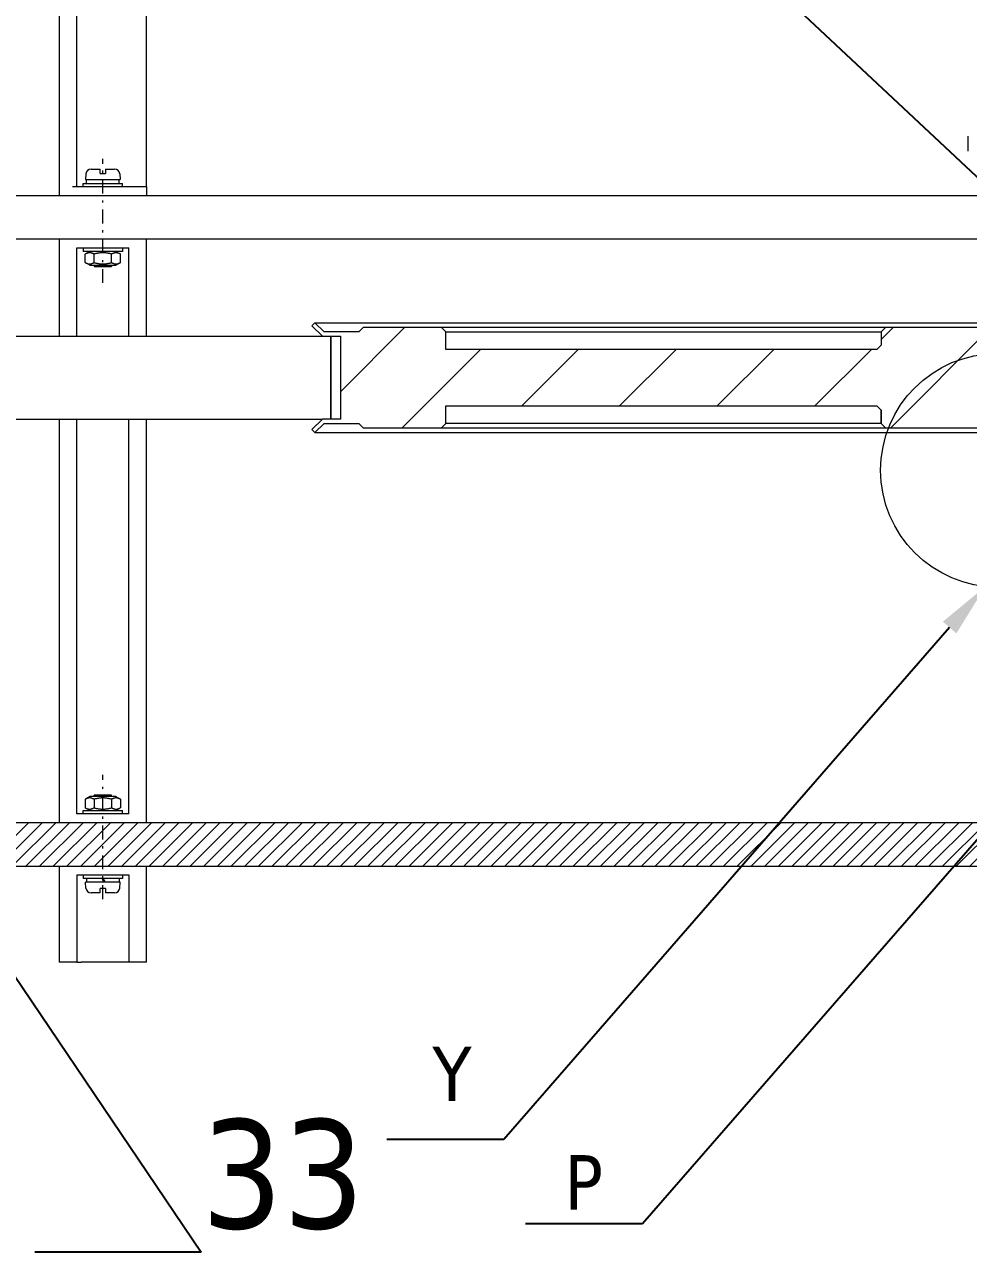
# Model space of a CAD drawing. Header units: millimetres. Extents: x 651 to 8859, y -354 to 894.
# Drawn here: x 2350.5 to 2393.9, y 42.3 to 99.2 of the extents above; entities that cross this region are included whole.
import ezdxf
from ezdxf import colors
from ezdxf.entities.mleader import LeaderData, LeaderLine
from ezdxf.math import Vec2, Vec3

# ---------------------------------------------------------------- set-up
doc = ezdxf.new("R2010")
doc.units = ezdxf.units.MM
doc.linetypes.add('DASHDOT2', pattern=[12.7, 6.35, -3.175, 0, -3.175])
doc.layers.get('0').update_dxf_attribs({"lineweight": 18})
for name, color, linetype, lineweight in [('cienka', 7, 'Continuous', 9), ('Kreskowanie (ISO)', 7, 'Continuous', 9), ('Widoczne (ISO)', 7, 'Continuous', 18), ('Widoczne wąskie (ISO)', 7, 'Continuous', 9)]:
    doc.layers.add(name, color=color, linetype=linetype, lineweight=lineweight)
doc.styles.get("Standard").update_dxf_attribs({"font": 'tahoma.ttf'})

# ---------------------------------------------------------------- blocks, each defined once
blk = doc.blocks.new('*U128')
at = {"layer": 'Widoczne wąskie (ISO)', "color": 0, "linetype": 'DASHDOT2', "ltscale": 0.1, "transparency": 16777216}
blk.add_line((0, -3.58), (0, 2.123), dxfattribs=at)
blk = doc.blocks.new('*U129')
at = {"layer": 'Widoczne wąskie (ISO)', "color": 0, "linetype": 'DASHDOT2', "ltscale": 0.1, "transparency": 16777216}
blk.add_line((0, -3.58), (0, 2.123), dxfattribs=at)
blk = doc.blocks.new('_Dot')
at = {"color": 0, "linetype": 'ByBlock', "lineweight": -2}
blk.add_line((-0.5, 0), (-1, 0), dxfattribs=at)
at = {"color": 0, "linetype": 'ByBlock', "const_width": 0.5}
blk.add_lwpolyline([(-0.25, 0, 1), (0.25, 0, 1)], format="xyb", close=True, dxfattribs=at)

msp = doc.modelspace()

# ---------------------------------------------------------------- hatches: boundary and pattern name
at = {"layer": 'Kreskowanie (ISO)'}
h = msp.add_hatch(dxfattribs=at)
h.set_pattern_fill('ANSI31', color=256, scale=25.4, style=0)
h.set_pattern_definition([(45, (1761.6154, -521.0996), (-2.245064, 2.245064), [])])
h.paths.add_polyline_path([(2365.032, 81.061), (2364.199, 81.061), (2363.716, 80.578), (2363.858, 80.436), (2364.282, 80.861), (2365.876, 80.861), (2366.076, 80.661), (2369.676, 80.661), (2369.876, 80.861), (2369.876, 81.661), (2389.676, 81.661), (2389.876, 81.461), (2389.876, 80.861), (2390.076, 80.661), (2395.481, 80.661), (2395.876, 80.661), (2395.876, 85.221), (2395.876, 85.261), (2395.836, 85.261), (2395.716, 85.261), (2390.076, 85.261), (2389.876, 85.061), (2389.876, 84.461), (2389.676, 84.261), (2369.876, 84.261), (2369.876, 85.061), (2369.676, 85.261), (2366.076, 85.261), (2365.876, 85.061), (2364.282, 85.061), (2363.858, 85.485), (2363.716, 85.343), (2364.199, 84.861), (2365.032, 84.861)])
h = msp.add_hatch(dxfattribs=at)
h.set_pattern_fill('ANSI31', color=256, scale=0.14, style=0)
h.paths.add_polyline_path([(2322.588, 60.521), (2324.112, 60.521), (2436.112, 60.521), (2437.636, 60.521), (2437.636, 60.521), (2437.636, 62.521), (2437.636, 62.521), (2436.112, 62.521), (2334.712, 62.521), (2333.712, 62.521), (2333.312, 62.521), (2328.512, 62.521), (2328.312, 62.521), (2324.112, 62.521), (2322.588, 62.521)])

# ---------------------------------------------------------------- linework, layer by layer
at = {"layer": 'Widoczne (ISO)'}
for p, q in [((2352.109, 105.081), (2352.109, 91.321)), ((2352.909, 91.721), (2352.909, 104.681)), ((2356.109, 91.721), (2356.109, 104.681)), ((2393.875, 93.359), (2393.875, 94.059)), ((2353.332, 92.322), (2353.309, 92.061)), ((2353.571, 92.541), (2353.989, 92.541)), ((2353.989, 92.341), (2353.989, 92.541)), ((2353.989, 92.341), (2354.229, 92.341)), ((2354.229, 92.541), (2354.229, 92.341)), ((2354.229, 92.541), (2354.647, 92.541)), ((2354.886, 92.322), (2354.909, 92.061)), ((2356.109, 91.721), (2352.709, 91.721)), ((2353.209, 91.881), (2355.009, 91.881)), ((2353.209, 91.721), (2353.209, 91.881)), ((2353.309, 92.061), (2354.909, 92.061)), ((2353.354, 91.881), (2353.354, 92.061)), ((2354.864, 91.881), (2354.864, 92.061)), ((2355.009, 91.721), (2355.009, 91.881)), ((2356.109, 91.721), (2356.109, 91.321)), ((2332.312, 91.321), (2395.676, 91.321)), ((2395.676, 89.321), (2332.312, 89.321)), ((2352.109, 89.321), (2352.109, 84.861)), ((2356.109, 84.861), (2356.109, 89.321)), ((2352.909, 84.861), (2352.909, 88.921)), ((2352.909, 88.921), (2355.309, 88.921)), ((2353.209, 88.921), (2353.209, 88.761)), ((2355.009, 88.761), (2353.209, 88.761)), ((2353.519, 88.761), (2353.301, 88.635)), ((2354.699, 88.761), (2354.917, 88.635)), ((2355.009, 88.921), (2355.009, 88.761)), ((2355.309, 84.861), (2355.309, 88.921)), ((2353.301, 88.247), (2353.301, 88.635)), ((2353.519, 88.121), (2353.301, 88.247)), ((2353.519, 88.121), (2354.699, 88.121)), ((2353.705, 88.247), (2353.705, 88.635)), ((2353.709, 88.121), (2353.709, 88.061)), ((2354.509, 88.121), (2354.509, 88.061)), ((2354.513, 88.247), (2354.513, 88.635)), ((2354.699, 88.121), (2354.917, 88.247)), ((2354.917, 88.247), (2354.917, 88.635)), ((2353.709, 88.061), (2354.509, 88.061)), ((2363.858, 85.485), (2363.716, 85.343)), ((2363.858, 85.485), (2363.716, 85.343)), ((2363.716, 85.343), (2364.199, 84.861)), ((2364.199, 84.861), (2363.716, 85.343)), ((2364.282, 85.061), (2363.858, 85.485)), ((2363.858, 85.485), (2395.676, 85.485)), ((2366.076, 85.261), (2365.876, 85.061)), ((2366.076, 85.261), (2365.876, 85.061)), ((2369.676, 85.261), (2366.076, 85.261)), ((2369.876, 85.061), (2369.676, 85.261)), ((2390.076, 85.261), (2369.676, 85.261)), ((2390.076, 85.261), (2389.876, 85.061)), ((2390.076, 85.261), (2389.876, 85.061)), ((2395.876, 85.261), (2390.076, 85.261)), ((2336.656, 84.861), (2364.199, 84.861)), ((2364.199, 84.861), (2365.032, 84.861)), ((2365.876, 85.061), (2364.282, 85.061)), ((2364.582, 84.861), (2364.582, 81.061)), ((2364.582, 81.061), (2364.582, 84.861)), ((2365.032, 84.861), (2365.032, 81.061)), ((2369.876, 84.261), (2369.876, 85.061)), ((2369.876, 85.061), (2389.876, 85.061)), ((2389.876, 85.061), (2389.876, 84.461)), ((2389.876, 85.061), (2389.876, 84.461)), ((2389.676, 84.261), (2369.876, 84.261)), ((2389.876, 84.461), (2389.676, 84.261)), ((2389.876, 84.461), (2389.676, 84.261)), ((2369.876, 80.861), (2369.876, 81.661)), ((2369.876, 81.661), (2389.676, 81.661)), ((2389.676, 81.661), (2389.876, 81.461)), ((2389.876, 81.461), (2389.676, 81.661)), ((2389.876, 81.461), (2389.876, 80.861)), ((2389.876, 80.861), (2389.876, 81.461)), ((2336.656, 81.061), (2364.199, 81.061)), ((2352.109, 81.061), (2352.109, 62.521)), ((2352.909, 62.921), (2352.909, 81.061)), ((2355.309, 62.921), (2355.309, 81.061)), ((2356.109, 62.521), (2356.109, 81.061)), ((2364.199, 81.061), (2363.716, 80.578)), ((2364.199, 81.061), (2363.716, 80.578)), ((2363.858, 80.436), (2364.282, 80.861)), ((2365.032, 81.061), (2364.199, 81.061)), ((2364.282, 80.861), (2365.876, 80.861)), ((2365.876, 80.861), (2366.076, 80.661)), ((2366.076, 80.661), (2365.876, 80.861)), ((2369.676, 80.661), (2369.876, 80.861)), ((2389.876, 80.861), (2369.876, 80.861)), ((2389.876, 80.861), (2390.076, 80.661)), ((2390.076, 80.661), (2389.876, 80.861)), ((2363.716, 80.578), (2363.858, 80.436)), ((2363.858, 80.436), (2363.716, 80.578)), ((2363.858, 80.436), (2395.876, 80.436)), ((2366.076, 80.661), (2369.676, 80.661)), ((2369.676, 80.661), (2390.076, 80.661)), ((2390.076, 80.661), (2395.481, 80.661)), ((2353.519, 63.721), (2353.301, 63.595)), ((2354.699, 63.721), (2353.519, 63.721)), ((2354.509, 63.781), (2353.709, 63.781)), ((2353.709, 63.721), (2353.709, 63.781)), ((2354.509, 63.721), (2354.509, 63.781)), ((2354.699, 63.721), (2354.917, 63.595)), ((2353.301, 63.595), (2353.301, 63.207)), ((2353.519, 63.081), (2353.301, 63.207)), ((2353.705, 63.595), (2353.705, 63.207)), ((2354.513, 63.595), (2354.513, 63.207)), ((2354.699, 63.081), (2354.917, 63.207)), ((2354.917, 63.595), (2354.917, 63.207)), ((2355.309, 62.921), (2352.909, 62.921)), ((2353.209, 63.081), (2355.009, 63.081)), ((2353.209, 62.921), (2353.209, 63.081)), ((2355.009, 62.921), (2355.009, 63.081)), ((2437.712, 62.521), (2322.512, 62.521)), ((2322.512, 60.521), (2437.712, 60.521)), ((2352.109, 60.521), (2352.109, 56.121)), ((2356.109, 56.121), (2356.109, 60.521)), ((2352.909, 60.121), (2352.909, 56.121)), ((2352.909, 60.121), (2355.309, 60.121)), ((2353.209, 60.121), (2353.209, 59.961)), ((2355.009, 59.961), (2353.209, 59.961)), ((2354.909, 59.781), (2353.309, 59.781)), ((2353.332, 59.52), (2353.309, 59.781)), ((2353.354, 59.961), (2353.354, 59.781)), ((2354.073, 59.961), (2354.139, 59.781)), ((2354.211, 59.781), (2354.145, 59.961)), ((2354.864, 59.961), (2354.864, 59.781)), ((2354.886, 59.52), (2354.909, 59.781)), ((2355.009, 60.121), (2355.009, 59.961)), ((2355.309, 60.121), (2355.309, 56.121)), ((2353.989, 59.301), (2353.571, 59.301)), ((2353.989, 59.301), (2353.989, 59.501)), ((2354.229, 59.501), (2353.989, 59.501)), ((2354.229, 59.501), (2354.229, 59.301)), ((2354.647, 59.301), (2354.229, 59.301)), ((2352.309, 56.121), (2352.109, 56.121)), ((2352.909, 56.121), (2352.309, 56.121)), ((2352.909, 56.121), (2353.109, 56.121)), ((2355.309, 56.121), (2353.109, 56.121)), ((2355.909, 56.121), (2355.309, 56.121)), ((2356.109, 56.121), (2355.909, 56.121))]:
    msp.add_line(p, q, dxfattribs=at)
for centre, start, end in [((2353.571, 92.301), 90, 175), ((2354.647, 92.301), 5, 90), ((2353.571, 59.541), 185, 270), ((2354.647, 59.541), 270, 355)]:
    msp.add_arc(centre, 0.24, start, end, dxfattribs=at)
for points in [[(2353.705, 88.635), (2353.503, 88.751), (2353.301, 88.635)], [(2354.513, 88.635), (2354.109, 88.751), (2353.705, 88.635)], [(2354.917, 88.635), (2354.715, 88.751), (2354.513, 88.635)], [(2353.301, 88.247), (2353.503, 88.13), (2353.705, 88.247)], [(2353.705, 88.247), (2354.109, 88.13), (2354.513, 88.247)], [(2354.513, 88.247), (2354.715, 88.13), (2354.917, 88.247)], [(2353.705, 63.595), (2353.503, 63.711), (2353.301, 63.595)], [(2353.301, 63.207), (2353.503, 63.09), (2353.705, 63.207)], [(2354.513, 63.595), (2354.109, 63.711), (2353.705, 63.595)], [(2353.705, 63.207), (2354.109, 63.09), (2354.513, 63.207)], [(2354.917, 63.595), (2354.715, 63.711), (2354.513, 63.595)], [(2354.513, 63.207), (2354.715, 63.09), (2354.917, 63.207)]]:
    msp.add_rational_spline(points, [1, 1.15470053838, 1], degree=2, dxfattribs=at)
at = {"layer": 'Widoczne wąskie (ISO)'}
for p, q in [((2353.793, 88.121), (2353.793, 88.061)), ((2354.425, 88.061), (2354.425, 88.121)), ((2353.793, 63.781), (2353.793, 63.721)), ((2354.425, 63.721), (2354.425, 63.781))]:
    msp.add_line(p, q, dxfattribs=at)
msp.add_circle((2395.215, 78.707), 5.365, dxfattribs=at)

# ---------------------------------------------------------------- block references
at = {"layer": 'Widoczne wąskie (ISO)', "linetype": 'DASHDOT2', "ltscale": 0.1}
for name, p in [('*U128', (2354.109, 90.889)), ('*U129', (2354.109, 62.592))]:
    msp.add_blockref(name, p, dxfattribs=at)

# ---------------------------------------------------------------- texts
at = {"layer": 'cienka', "char_height": 2.5, "attachment_point": 5}
for s, insert in [('Y', (2370.153, 50.98)), ('P', (2376.201, 46))]:
    msp.add_mtext_dynamic_manual_height_columns(s, width=4.57131, gutter_width=12.5, heights=[0], dxfattribs=dict(at, insert=insert))

# ---------------------------------------------------------------- leaders
at = {"layer": 'cienka'}
ml = msp.add_multileader_mtext('Standard', dxfattribs=at)
ml.set_content('3', color=256)
ml.set_leader_properties()
ml.set_arrow_properties(name='DOT')
ml.build(insert=Vec2(0, 0))
ml.multileader.update_dxf_attribs({"has_dogleg": 0, "text_left_attachment_type": 5, "text_right_attachment_type": 6, "text_top_attachment_type": 10, "dogleg_length": 0, "arrow_head_size": 1})
ctx = ml.context
ctx.base_point, ctx.char_height, ctx.arrow_head_size, ctx.landing_gap_size, ctx.plane_origin = Vec3(2368.616, 113.27), 5, 1, 0, Vec3(2381.382, 139.596)
ctx.left_attachment, ctx.right_attachment, ctx.bottom_attachment, ctx.text_align_type = 5, 6, 10, 2
notes = []
notes.append((ctx, [(0, (1, 1, 0), (2371.655, 113.374), (-1, 0), 0, [(0, [(2396.382, 90.206)], 0, [])])]))
ctx.mtext.insert, ctx.mtext.alignment, ctx.mtext.flow_direction = Vec3(2371.655, 119.374), 3, 5
ml = msp.add_multileader_mtext('Standard', dxfattribs=at)
ml.set_content('33', color=256)
ml.set_leader_properties()
ml.set_arrow_properties(name='DOT')
ml.build(insert=Vec2(0, 0))
ml.multileader.update_dxf_attribs({"has_dogleg": 0, "text_left_attachment_type": 5, "text_right_attachment_type": 6, "text_top_attachment_type": 10, "dogleg_length": 0, "arrow_head_size": 1})
ctx = ml.context
ctx.base_point, ctx.char_height, ctx.arrow_head_size, ctx.landing_gap_size, ctx.plane_origin = Vec3(2358.63, 42.789), 5, 1, 0, Vec3(2388.554, 73.816)
ctx.left_attachment, ctx.right_attachment, ctx.bottom_attachment = 5, 6, 10
notes.append((ctx, [(1, (1, 1, 0), (2358.63, 42.789), (1, 0), 0, [(0, [(2331.512, 82.898)], 0, [])])]))
ctx.mtext.insert, ctx.mtext.flow_direction = Vec3(2358.63, 48.893), 5
ml = msp.add_multileader_mtext('Standard', dxfattribs=at)
ml.set_content('')
ml.set_leader_properties()
ml.build(insert=Vec2(0, 0))
ml.multileader.update_dxf_attribs({"text_left_attachment_type": 6, "text_right_attachment_type": 6, "text_top_attachment_type": 10, "dogleg_length": 13.301, "arrow_head_size": 2.5})
ctx = ml.context
ctx.base_point, ctx.arrow_head_size, ctx.landing_gap_size, ctx.plane_origin = Vec3(2367.159, 47.972), 2.5, 1, Vec3(2385.831, 96.733)
ctx.left_attachment, ctx.right_attachment, ctx.bottom_attachment = 6, 6, 10
notes.append((ctx, [(0, (1, 1, 0), (2372.535, 47.972), (-1, 0), 5.376, [(0, [(2394.663, 73.37)], 0, [])])]))
ctx.mtext, ml.multileader.dxf.content_type = None, 0
ml = msp.add_multileader_mtext('Standard', dxfattribs=at)
ml.set_content('')
ml.set_leader_properties()
ml.build(insert=Vec2(0, 0))
ml.multileader.update_dxf_attribs({"text_left_attachment_type": 6, "text_right_attachment_type": 6, "text_top_attachment_type": 10, "dogleg_length": 13.301, "arrow_head_size": 2.5})
ctx = ml.context
ctx.base_point, ctx.arrow_head_size, ctx.landing_gap_size, ctx.plane_origin = Vec3(2373.524, 44.102), 2.5, 1, Vec3(2392.196, 92.864)
ctx.left_attachment, ctx.right_attachment, ctx.bottom_attachment = 6, 6, 10
notes.append((ctx, [(0, (1, 1, 0), (2378.9, 44.102), (-1, 0), 5.376, [(0, [(2402.858, 71.565)], 0, [])])]))
ctx.mtext, ml.multileader.dxf.content_type = None, 0
for ctx, leaders in notes:
    for number, flags, end, landing, length, lines in leaders:
        leader = LeaderData()
        leader.index, (leader.has_last_leader_line, leader.has_dogleg_vector, leader.attachment_direction) = number, flags
        leader.last_leader_point, leader.dogleg_vector, leader.dogleg_length = Vec3(end), Vec3(landing), length
        for number, points, colour, breaks in lines:
            line = LeaderLine()
            line.index, line.vertices, line.color, line.breaks = number, Vec3.list(points), colors.encode_raw_color(colour), breaks
            leader.lines.append(line)
        ctx.leaders.append(leader)

doc.saveas('drawing.dxf')
